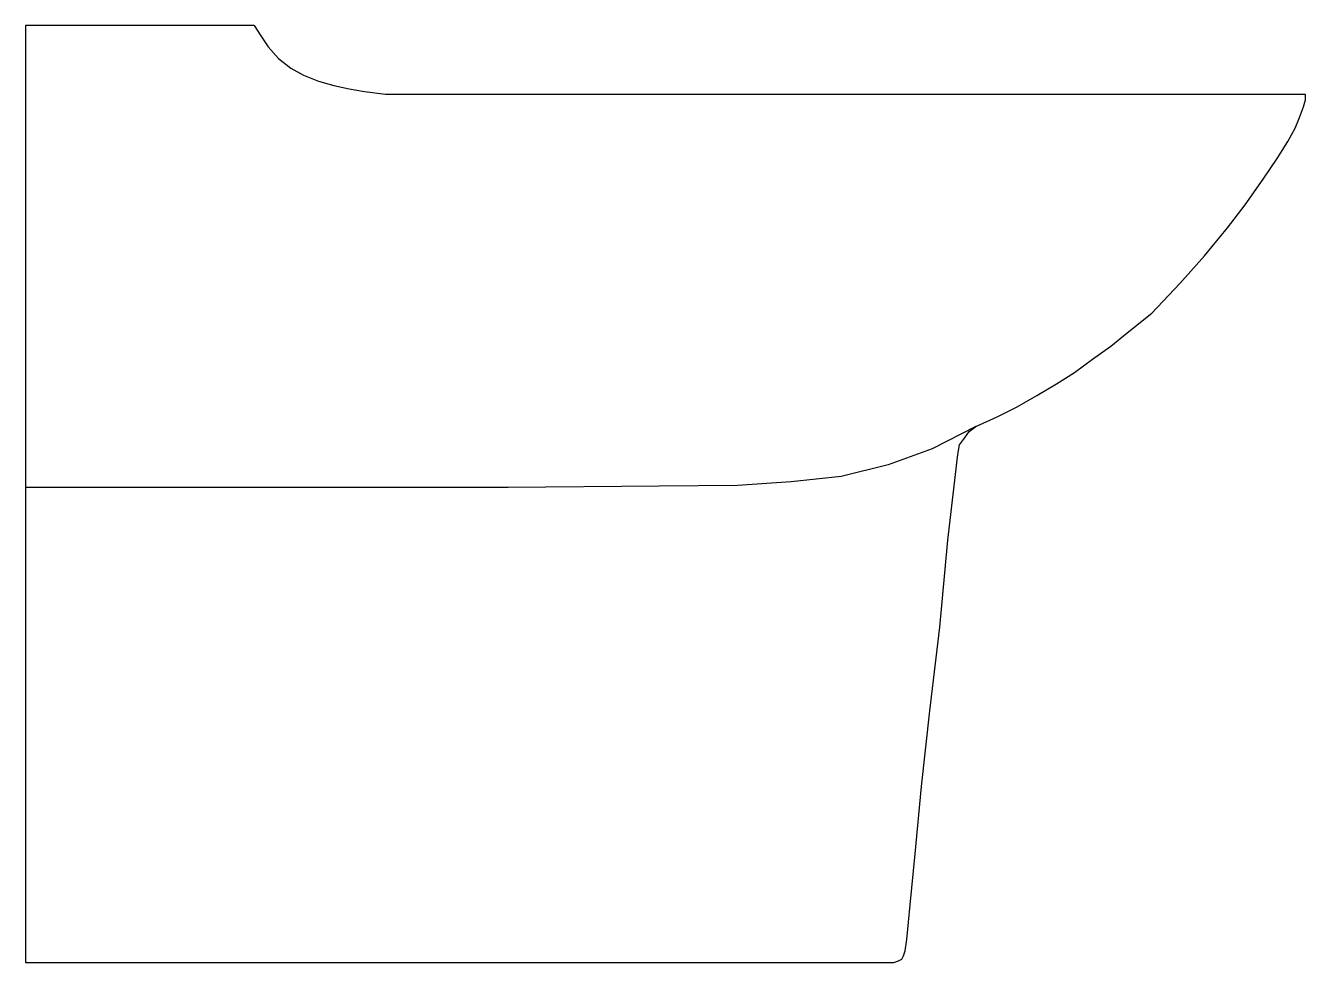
# Model space of a CAD drawing. Extents: x -867.841 to -867.281, y 506.41 to 506.82.
import ezdxf

# ---------------------------------------------------------------- set-up
doc = ezdxf.new("R2010")
doc.units = 0
doc.header["$LTSCALE"] = 50
doc.header["$MEASUREMENT"] = 0
doc.layers.add('A-PECAS', color=2, linetype='CONTINUOUS')

msp = doc.modelspace()

# ---------------------------------------------------------------- linework, layer by layer
at = {"layer": 'A-PECAS'}
for p, q in [((-867.84096, 506.82026), (-867.84096, 506.41026)), ((-867.741, 506.82026), (-867.84096, 506.82026)), ((-867.6835, 506.79026), (-867.28096, 506.79026))]:
    msp.add_line(p, q, dxfattribs=at)
for points in [[(-867.741, 506.82026), (-867.73809, 506.81582), (-867.73477, 506.81091), (-867.73025, 506.80587), (-867.72494, 506.80162), (-867.71936, 506.79857), (-867.71272, 506.79591), (-867.70608, 506.79405), (-867.69943, 506.79259), (-867.69266, 506.7914), (-867.6835, 506.79026)], [(-867.84096, 506.41026), (-867.7481, 506.41026), (-867.72364, 506.41026), (-867.69775, 506.41026), (-867.67042, 506.41026), (-867.64164, 506.41026), (-867.61143, 506.41026), (-867.58122, 506.41026), (-867.55101, 506.41026), (-867.5208, 506.41026), (-867.49059, 506.41026), (-867.4611, 506.41026), (-867.4611, 506.41026), (-867.45894, 506.41098), (-867.4575, 506.4117), (-867.45679, 506.41314), (-867.45607, 506.41529), (-867.45607, 506.41529), (-867.45535, 506.42033), (-867.45391, 506.43543), (-867.45175, 506.45773), (-867.44887, 506.48722), (-867.44528, 506.52031), (-867.44096, 506.557), (-867.43736, 506.59512), (-867.43305, 506.63252), (-867.43305, 506.63252), (-867.43233, 506.63684), (-867.43017, 506.63972), (-867.42801, 506.64259), (-867.42514, 506.64475), (-867.42514, 506.64475), (-867.41579, 506.64907), (-867.40715, 506.65338), (-867.39852, 506.65842), (-867.38989, 506.66345), (-867.38198, 506.66849), (-867.37407, 506.67424), (-867.36615, 506.68), (-867.35896, 506.68575), (-867.35896, 506.68575), (-867.34815, 506.69437), (-867.33594, 506.70733), (-867.32515, 506.71956), (-867.31508, 506.73179), (-867.30734, 506.7418), (-867.29937, 506.75304), (-867.29329, 506.76215), (-867.28871, 506.76956), (-867.2854, 506.77539), (-867.28353, 506.78009), (-867.28177, 506.78476), (-867.28096, 506.7878), (-867.28096, 506.79013)]]:
    msp.add_lwpolyline(points, dxfattribs=at)
at = {"layer": 'A-PECAS', "color": 1}
msp.add_lwpolyline([(-867.42514, 506.64475), (-867.44429, 506.63504), (-867.46356, 506.62798), (-867.48412, 506.62285), (-867.50596, 506.6206), (-867.52941, 506.619), (-867.56377, 506.61867), (-867.62982, 506.61804), (-867.84096, 506.61804)], dxfattribs=at)

doc.saveas('drawing.dxf')
